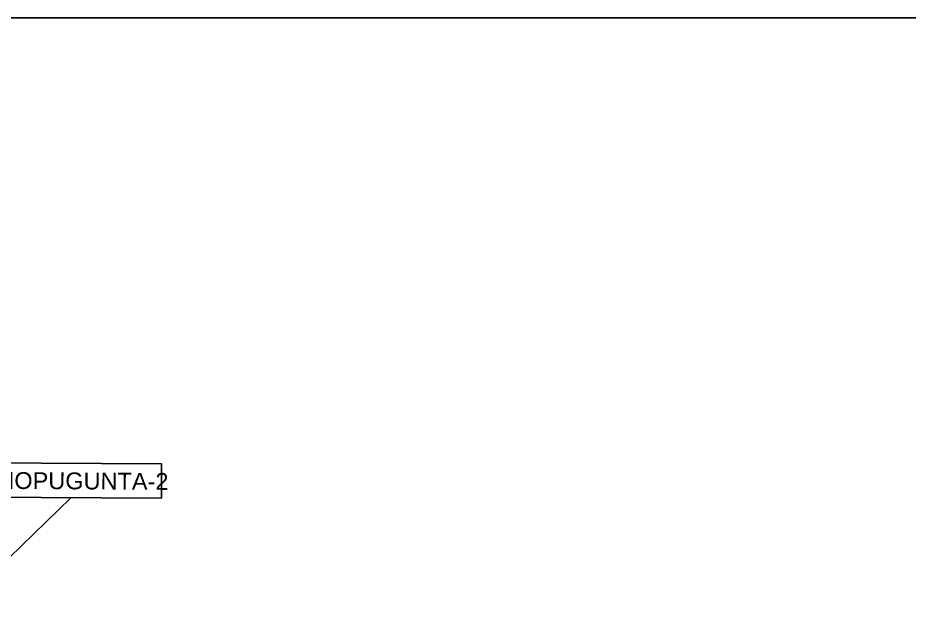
# Model space of a CAD drawing. Header units: inches. Extents: x 304037 to 460575, y 1453943 to 1639883.
# Drawn here: x 335053 to 343213, y 1604608 to 1609948 of the extents above; entities that cross this region are included whole.
import ezdxf

# ---------------------------------------------------------------- set-up
doc = ezdxf.new("R2010")
doc.units = ezdxf.units.IN
doc.header["$MEASUREMENT"] = 0
doc.layers.add('SQUAREWELL', color=5, linetype='Continuous')
doc.styles.get("Standard").update_dxf_attribs({"font": 'arial.ttf'})
doc.dimstyles.new('30M', dxfattribs={"dimtxt": 0.18, "dimasz": 200, "dimexe": 0.18, "dimexo": 0.0625, "dimgap": 0.09, "dimtad": 0, "dimtih": 1, "dimtoh": 1, "dimdec": 4, "dimzin": 0, "dimdsep": 46, "dimtxsty": 'Standard', "dimcen": 0.09, "dimadec": 0, "dimazin": 0, "dimtfac": 1, "dimtdec": 4, "dimtofl": 0, "dimtmove": 0, "dimatfit": 3, "dimfxl": 0, "dimtolj": 1, "dimtzin": 0, "dimarcsym": 0})

msp = doc.modelspace()

# ---------------------------------------------------------------- linework, layer by layer
at = {"color": 0}
msp.add_lwpolyline([(310653.5, 1581572.4), (310653.5, 1609947.6), (351372, 1609947.6), (351372, 1581572.4)], close=True, dxfattribs=at)
at = {"layer": 'SQUAREWELL'}
msp.add_lwpolyline([(334711.4, 1605560.3), (336367.8, 1605550.2), (336369.7, 1605863.8), (334713.3, 1605873.9)], close=True, dxfattribs=at)

# ---------------------------------------------------------------- texts
at = {"layer": 'SQUAREWELL', "color": 1, "linetype": 'ByBlock'}
msp.add_text('THOPUGUNTA-2', height=154.112, rotation=359.65086, dxfattribs=at).set_placement((334733.9, 1605637.3))

# ---------------------------------------------------------------- leaders
msp.add_leader([(334661.6, 1604704.1), (335539.6, 1605555.2)], dimstyle='30M', override={"dimgap": 0.09, "dimtad": 0})

doc.saveas('drawing.dxf')
